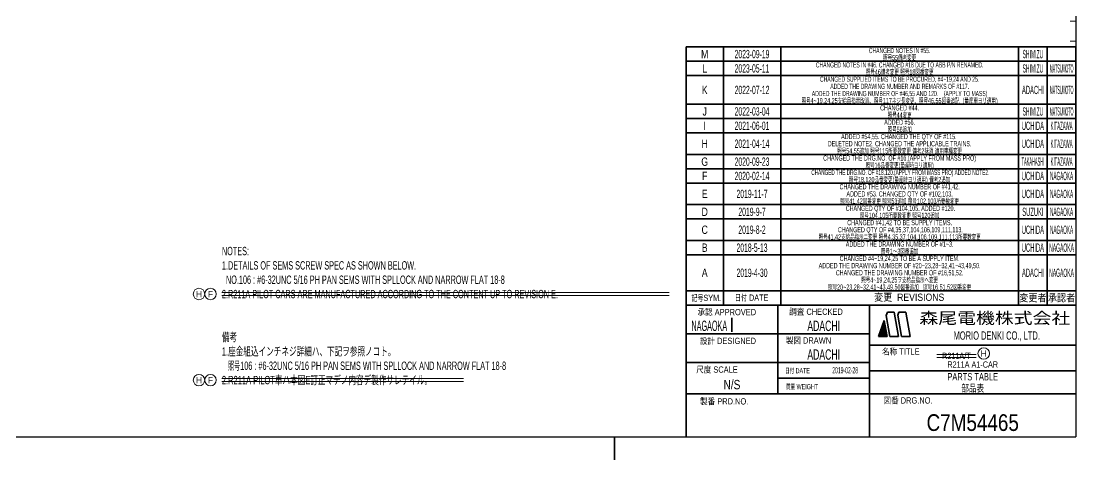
# Model space of a CAD drawing. Header units: millimetres. Extents: x 7 to 587, y 2 to 418.
# Drawn here: x 219 to 587, y 2 to 155 of the extents above; entities that cross this region are included whole.
import ezdxf
from ezdxf.enums import TextEntityAlignment as Align

# ---------------------------------------------------------------- set-up
doc = ezdxf.new("R2010")
doc.units = ezdxf.units.MM
for name, color, linetype in [('GR1_05', 7, 'Continuous'), ('図面枠C7M', 7, 'Continuous'), ('表題、部品表_01', 7, 'Continuous')]:
    doc.layers.add(name, color=color, linetype=linetype)
doc.styles.add('HG丸ｺﾞｼｯｸM-PRO', font='')
doc.styles.get('HG丸ｺﾞｼｯｸM-PRO').set_extended_font_data('HG丸ｺﾞｼｯｸM-PRO')

# ---------------------------------------------------------------- blocks, each defined once
blk = doc.blocks.new('BLKF026')
at = {"layer": '図面枠C7M', "color": 4, "linetype": 'Continuous', "lineweight": 13}
for p, q in [((518.373827, 45.636976), (520.63008, 47.893229)), ((518.454756, 45.859327), (520.608881, 48.013452)), ((518.535684, 46.081677), (520.587682, 48.133675)), ((518.616613, 46.304027), (520.566484, 48.253898)), ((518.697542, 46.526377), (520.545285, 48.374121)), ((518.778471, 46.748727), (520.524087, 48.494343)), ((518.8594, 46.971078), (520.502888, 48.614566)), ((518.940329, 47.193428), (520.48169, 48.734789)), ((519.021258, 47.415778), (520.460491, 48.855012)), ((519.102186, 47.638128), (520.439293, 48.975235)), ((519.183115, 47.860479), (520.418094, 49.095457)), ((519.264044, 48.082829), (520.396896, 49.21568)), ((519.344973, 48.305179), (520.375697, 49.335903)), ((519.425902, 48.527529), (520.354499, 49.456126)), ((519.506831, 48.749879), (520.3333, 49.576349)), ((519.58776, 48.97223), (520.312102, 49.696572)), ((519.668689, 49.19458), (520.290903, 49.816794)), ((519.749617, 49.41693), (520.269705, 49.937017)), ((519.830546, 49.63928), (520.248506, 50.05724)), ((519.911475, 49.861631), (520.227307, 50.177463)), ((519.992404, 50.083981), (520.206109, 50.297686)), ((520.073333, 50.306331), (520.18491, 50.417909)), ((520.154262, 50.528681), (520.163712, 50.538131)), ((518.157871, 44.996757), (520.693675, 47.532561)), ((518.211969, 45.192276), (520.672477, 47.652784)), ((518.292898, 45.414626), (520.651278, 47.773006)), ((518.299292, 44.996757), (520.714874, 47.412338)), ((518.440714, 44.996757), (520.736072, 47.292115)), ((518.582135, 44.996757), (520.757271, 47.171892)), ((518.723556, 44.996757), (520.778469, 47.051669)), ((518.864978, 44.996757), (520.799668, 46.931447)), ((519.006399, 44.996757), (520.820866, 46.811224)), ((519.147821, 44.996757), (520.842065, 46.691001)), ((519.289242, 44.996757), (520.863263, 46.570778)), ((519.430663, 44.996757), (520.884462, 46.450555)), ((519.572085, 44.996757), (520.90566, 46.330332)), ((519.713506, 44.996757), (520.926859, 46.21011)), ((519.854927, 44.996757), (520.948057, 46.089887)), ((519.996349, 44.996757), (520.969256, 45.969664)), ((520.13777, 44.996757), (520.990455, 45.849441)), ((520.279191, 44.996757), (521.011653, 45.729218)), ((520.420613, 44.996757), (521.032852, 45.608995)), ((520.562034, 44.996757), (521.05405, 45.488773)), ((520.703455, 44.996757), (521.075249, 45.36855)), ((520.844877, 44.996757), (521.096447, 45.248327)), ((520.986298, 44.996757), (521.117646, 45.128104)), ((521.12772, 44.996757), (521.138844, 45.007881))]:
    blk.add_line(p, q, dxfattribs=at)
blk = doc.blocks.new('BLKF023')
at = {"layer": '図面枠C7M', "color": 2, "linetype": 'Continuous', "lineweight": 25}
for p in [(587, 410), (7, 10)]:
    blk.add_line(p, (587, 10), dxfattribs=at)
at = {"layer": '図面枠C7M', "color": 4, "linetype": 'Continuous', "lineweight": 13}
for p, q in [((585, 155), (587, 155)), ((585, 148), (587, 148)), ((585, 141), (587, 141)), ((585, 136), (587, 136))]:
    blk.add_line(p, q, dxfattribs=at)
at = {"layer": '図面枠C7M', "color": 3, "linetype": 'Continuous', "lineweight": 35}
for p, q in [((587, 108.5), (585, 108.5)), ((587, 103.5), (585, 103.5)), ((587, 98.5), (585, 98.5)), ((587, 98.5), (585, 98.5)), ((587, 91), (585, 91)), ((451, 86), (587, 86)), ((451, 86), (451, 10)), ((464, 56), (464, 86)), ((484, 56), (484, 86)), ((567, 56), (567, 86)), ((577, 56), (577, 86)), ((451, 78.5), (587, 78.5)), ((451, 73.5), (587, 73.5)), ((451, 61), (587, 61)), ((451, 56), (587, 56)), ((483, 56), (483, 25)), ((515, 56), (515, 10)), ((467.01, 51.56), (467.01, 46.69)), ((520.84, 52.4), (521.23, 53.5)), ((522.14, 45), (520.84, 52.4)), ((521.23, 53.5), (523.64, 53.5)), ((525.14, 45), (523.64, 53.5)), ((525.18, 53.5), (524.82, 52.51)), ((526.14, 45), (524.82, 52.51)), ((525.18, 53.5), (527.64, 53.5)), ((529.14, 45), (527.64, 53.5)), ((518.14, 45), (520.16, 50.55)), ((521.14, 45), (520.16, 50.55)), ((451, 46), (515, 46)), ((518.14, 45), (521.14, 45)), ((522.14, 45), (525.14, 45)), ((526.14, 45), (529.14, 45)), ((515, 42), (587, 42)), ((451, 36), (515, 36)), ((483, 30.5), (515, 30.5)), ((515, 33), (587, 33)), ((451, 25), (587, 25)), ((426, 2), (426, 10))]:
    blk.add_line(p, q, dxfattribs=at)
at = {"layer": '図面枠C7M', "color": 4, "linetype": 'Continuous', "lineweight": 13}
blk.add_blockref('BLKF026', (0, 0), dxfattribs=at)
at = {"layer": '図面枠C7M', "color": 4, "linetype": 'Continuous', "lineweight": 13, "style": 'HG丸ｺﾞｼｯｸM-PRO'}
for s, height, width, p in [('記号SYM.', 2.182, 0.69227, (458.03, 58.49)), ('日付 DATE', 2.182, 0.692507, (473.87, 58.58)), ('変更  REVISIONS', 2.5455, 0.887352, (528.85, 58.72)), ('変更者', 2.545, 0.887717, (572, 58.5)), ('承認者', 2.545, 0.887717, (582, 58.5)), ('承認 APPROVED', 2.1818, 0.863151, (465.21, 53.54)), ('調査 CHECKED', 2.182, 0.863174, (496.34, 53.67)), ('設計 DESIGNED', 2.1818, 0.862613, (465.61, 43.51)), ('製図 DRAWN', 2.182, 0.863099, (493.7, 43.65)), ('名称 TITLE', 2.182, 0.862489, (525.93, 39.77)), ('尺度 SCALE', 2.182, 0.862581, (461.78, 33.49)), ('日付 DATE', 1.818, 0.618255, (489.88, 33.09)), ('質量 WEIGHT', 1.818, 0.618812, (491.46, 27.55)), ('製番 PRD.NO.', 2.182, 0.863299, (464.29, 22.41)), ('図番 DRG.NO.', 2.182, 0.863083, (528.44, 22.73))]:
    blk.add_text(s, height=height, dxfattribs=dict(at, width=width)).set_placement(p, align=Align.MIDDLE_CENTER)
at = {"layer": '図面枠C7M', "color": 2, "linetype": 'Continuous', "lineweight": 25, "style": 'HG丸ｺﾞｼｯｸM-PRO', "width": 1.206081}
blk.add_text('森尾電機株式会社', height=4, dxfattribs=at).set_placement((558.72, 51.43), align=Align.MIDDLE_CENTER)
at = {"layer": '図面枠C7M', "color": 3, "linetype": 'Continuous', "lineweight": 35, "style": 'HG丸ｺﾞｼｯｸM-PRO', "width": 0.652197}
blk.add_text('MORIO DENKI CO., LTD.', height=2.9091, dxfattribs=at).set_placement((559.38, 45.36), align=Align.MIDDLE_CENTER)
blk = doc.blocks.new('BLKF210')
at = {"layer": '図面枠C7M', "color": 3, "linetype": 'Continuous', "lineweight": 35}
for p, q in [((451, 91), (587, 91)), ((451, 91), (451, 86)), ((464, 91), (464, 86)), ((484, 91), (484, 86)), ((567, 91), (567, 86)), ((577, 91), (577, 86)), ((587, 91), (587, 86)), ((451, 86), (587, 86))]:
    blk.add_line(p, q, dxfattribs=at)
blk = doc.blocks.new('BLKF209')
at = {"layer": '図面枠C7M', "color": 3, "linetype": 'Continuous', "lineweight": 35}
blk.add_blockref('BLKF210', (0, 0), dxfattribs=at)
blk = doc.blocks.new('BLKF214')
at = {"layer": '図面枠C7M', "color": 3, "linetype": 'Continuous', "lineweight": 35}
for p, q in [((451, 98.5), (587, 98.5)), ((451, 98.5), (451, 91)), ((464, 98.5), (464, 91)), ((484, 98.5), (484, 91)), ((567, 98.5), (567, 91)), ((577, 98.5), (577, 91)), ((587, 98.5), (587, 91)), ((451, 91), (587, 91))]:
    blk.add_line(p, q, dxfattribs=at)
blk = doc.blocks.new('BLKF213')
at = {"layer": '図面枠C7M', "color": 3, "linetype": 'Continuous', "lineweight": 35}
blk.add_blockref('BLKF214', (0, 0), dxfattribs=at)
blk = doc.blocks.new('BLKF223')
at = {"layer": '図面枠C7M', "color": 3, "linetype": 'Continuous', "lineweight": 35}
for p, q in [((451, 103.5), (587, 103.5)), ((451, 103.5), (451, 98.5)), ((464, 103.5), (464, 98.5)), ((484, 103.5), (484, 98.5)), ((567, 103.5), (567, 98.5)), ((577, 103.5), (577, 98.5)), ((587, 103.5), (587, 98.5)), ((451, 98.5), (587, 98.5))]:
    blk.add_line(p, q, dxfattribs=at)
blk = doc.blocks.new('BLKF222')
at = {"layer": '図面枠C7M', "color": 3, "linetype": 'Continuous', "lineweight": 35}
blk.add_blockref('BLKF223', (0, 0), dxfattribs=at)
blk = doc.blocks.new('BLKF228')
at = {"layer": 'GR1_05', "color": 4, "linetype": 'Continuous', "lineweight": 13}
blk.add_circle((285.06, 59.83), 2, dxfattribs=at)
at = {"layer": 'GR1_05', "color": 4, "linetype": 'Continuous', "lineweight": 13, "style": 'HG丸ｺﾞｼｯｸM-PRO', "width": 1.042153}
blk.add_text('F', height=2.18, dxfattribs=at).set_placement((285.06, 59.83), align=Align.MIDDLE_CENTER)
blk = doc.blocks.new('BLKF229')
at = {"layer": 'GR1_05', "color": 4, "linetype": 'Continuous', "lineweight": 13}
blk.add_circle((285.06, 29.83), 2, dxfattribs=at)
at = {"layer": 'GR1_05', "color": 4, "linetype": 'Continuous', "lineweight": 13, "style": 'HG丸ｺﾞｼｯｸM-PRO', "width": 1.042153}
blk.add_text('F', height=2.18, dxfattribs=at).set_placement((285.06, 29.83), align=Align.MIDDLE_CENTER)
blk = doc.blocks.new('BLKF233')
at = {"layer": '図面枠C7M', "color": 3, "linetype": 'Continuous', "lineweight": 35}
for p, q in [((451, 108.5), (587, 108.5)), ((451, 108.5), (451, 103.5)), ((464, 108.5), (464, 103.5)), ((484, 108.5), (484, 103.5)), ((567, 108.5), (567, 103.5)), ((577, 108.5), (577, 103.5)), ((587, 108.5), (587, 103.5)), ((451, 103.5), (587, 103.5))]:
    blk.add_line(p, q, dxfattribs=at)
blk = doc.blocks.new('BLKF232')
at = {"layer": '図面枠C7M', "color": 3, "linetype": 'Continuous', "lineweight": 35}
blk.add_blockref('BLKF233', (0, 0), dxfattribs=at)
blk = doc.blocks.new('BLKF240')
at = {"layer": 'GR1_05', "color": 4, "linetype": 'Continuous', "lineweight": 13}
blk.add_circle((554.84, 39.11), 2, dxfattribs=at)
at = {"layer": 'GR1_05', "color": 4, "linetype": 'Continuous', "lineweight": 13, "style": 'HG丸ｺﾞｼｯｸM-PRO', "width": 1.042153}
blk.add_text('H', height=2.18, dxfattribs=at).set_placement((554.84, 39.11), align=Align.MIDDLE_CENTER)
blk = doc.blocks.new('BLKF242')
at = {"layer": '図面枠C7M', "color": 3, "linetype": 'Continuous', "lineweight": 35}
for p, q in [((451, 116), (587, 116)), ((451, 116), (451, 108.5)), ((464, 116), (464, 108.5)), ((484, 116), (484, 108.5)), ((567, 116), (567, 108.5)), ((577, 116), (577, 108.5)), ((587, 116), (587, 108.5)), ((451, 108.5), (587, 108.5))]:
    blk.add_line(p, q, dxfattribs=at)
blk = doc.blocks.new('BLKF241')
at = {"layer": '図面枠C7M', "color": 3, "linetype": 'Continuous', "lineweight": 35}
blk.add_blockref('BLKF242', (0, 0), dxfattribs=at)
at = {"layer": '図面枠C7M', "color": 4, "linetype": 'Continuous', "lineweight": 13, "style": 'HG丸ｺﾞｼｯｸM-PRO'}
for s, height, width, p in [('ADDED #54,55. CHANGED THE QTY OF #115. ', 1.8182, 0.618329, (525.5, 114.75)), ('H', 2.91, 0.781614, (457.5, 112.25)), ('2021-04-14', 2.909, 0.488281, (474, 112.25)), ('UCHIDA', 2.909, 0.415827, (572, 112.25)), ('KITAZAWA', 2.909, 0.308644, (582, 112.25))]:
    blk.add_text(s, height=height, dxfattribs=dict(at, width=width)).set_placement(p, align=Align.MIDDLE_CENTER)
blk = doc.blocks.new('BLKF243')
at = {"layer": 'GR1_05', "color": 4, "linetype": 'Continuous', "lineweight": 13}
blk.add_circle((281.06, 59.83), 2, dxfattribs=at)
at = {"layer": 'GR1_05', "color": 4, "linetype": 'Continuous', "lineweight": 13, "style": 'HG丸ｺﾞｼｯｸM-PRO', "width": 1.042153}
blk.add_text('H', height=2.18, dxfattribs=at).set_placement((281.06, 59.83), align=Align.MIDDLE_CENTER)
blk = doc.blocks.new('BLKF244')
at = {"layer": 'GR1_05', "color": 4, "linetype": 'Continuous', "lineweight": 13}
blk.add_circle((281.06, 29.83), 2, dxfattribs=at)
at = {"layer": 'GR1_05', "color": 4, "linetype": 'Continuous', "lineweight": 13, "style": 'HG丸ｺﾞｼｯｸM-PRO', "width": 1.042153}
blk.add_text('H', height=2.18, dxfattribs=at).set_placement((281.06, 29.83), align=Align.MIDDLE_CENTER)
blk = doc.blocks.new('BLKF246')
at = {"layer": '図面枠C7M', "color": 3, "linetype": 'Continuous', "lineweight": 35}
for p, q in [((451, 121), (587, 121)), ((451, 121), (451, 116)), ((464, 121), (464, 116)), ((484, 121), (484, 116)), ((567, 121), (567, 116)), ((577, 121), (577, 116)), ((587, 121), (587, 116)), ((451, 116), (587, 116))]:
    blk.add_line(p, q, dxfattribs=at)
blk = doc.blocks.new('BLKF245')
at = {"layer": '図面枠C7M', "color": 3, "linetype": 'Continuous', "lineweight": 35}
blk.add_blockref('BLKF246', (0, 0), dxfattribs=at)
at = {"layer": '図面枠C7M', "color": 4, "linetype": 'Continuous', "lineweight": 13, "style": 'HG丸ｺﾞｼｯｸM-PRO'}
for s, height, width, p in [('I', 2.91, 0.781614, (457.5, 118.5)), ('2021-06-01', 2.909, 0.488281, (474, 118.5)), ('ADDED #56.', 1.818, 0.618109, (525.5, 119.75)), ('UCHIDA', 2.909, 0.415827, (572, 118.5)), ('KITAZAWA', 2.909, 0.308644, (582, 118.5))]:
    blk.add_text(s, height=height, dxfattribs=dict(at, width=width)).set_placement(p, align=Align.MIDDLE_CENTER)
blk = doc.blocks.new('BLKF252')
at = {"layer": '図面枠C7M', "color": 3, "linetype": 'Continuous', "lineweight": 35}
for p, q in [((451, 126), (587, 126)), ((451, 126), (451, 121)), ((464, 126), (464, 121)), ((484, 126), (484, 121)), ((567, 126), (567, 121)), ((577, 126), (577, 121)), ((587, 126), (587, 121)), ((451, 121), (587, 121))]:
    blk.add_line(p, q, dxfattribs=at)
blk = doc.blocks.new('BLKF251')
at = {"layer": '図面枠C7M', "color": 3, "linetype": 'Continuous', "lineweight": 35}
blk.add_blockref('BLKF252', (0, 0), dxfattribs=at)
at = {"layer": '図面枠C7M', "color": 4, "linetype": 'Continuous', "lineweight": 13, "style": 'HG丸ｺﾞｼｯｸM-PRO'}
for s, height, width, p in [('CHANGED #44.', 1.8182, 0.618925, (525.5, 124.75)), ('J', 2.91, 0.785248, (457.5, 123.5)), ('2022-03-04', 2.909, 0.488281, (474, 123.5)), ('SHIMIZU', 2.909, 0.359252, (572, 123.5)), ('MATSUMOTO', 2.909, 0.26157, (582, 123.5))]:
    blk.add_text(s, height=height, dxfattribs=dict(at, width=width)).set_placement(p, align=Align.MIDDLE_CENTER)
blk = doc.blocks.new('BLKF254')
at = {"layer": '図面枠C7M', "color": 3, "linetype": 'Continuous', "lineweight": 35}
for p, q in [((451, 136), (587, 136)), ((451, 136), (451, 126)), ((464, 136), (464, 126)), ((484, 136), (484, 126)), ((567, 136), (567, 126)), ((577, 136), (577, 126)), ((587, 136), (587, 126)), ((451, 126), (587, 126))]:
    blk.add_line(p, q, dxfattribs=at)
blk = doc.blocks.new('BLKF253')
at = {"layer": '図面枠C7M', "color": 3, "linetype": 'Continuous', "lineweight": 35}
blk.add_blockref('BLKF254', (0, 0), dxfattribs=at)
at = {"layer": '図面枠C7M', "color": 4, "linetype": 'Continuous', "lineweight": 13, "style": 'HG丸ｺﾞｼｯｸM-PRO'}
for s, height, width, p in [('2022-07-12', 2.909, 0.488281, (474, 131)), ('CHANGED SUPPLIED ITEMS TO BE PROCURED, #4~19,24 AND 25.', 1.8182, 0.577507, (525.5, 134.75)), ('ADACHI', 2.909, 0.415454, (572, 131)), ('MATSUMOTO', 2.909, 0.26157, (582, 131)), ('K', 2.91, 0.782973, (457.5, 131))]:
    blk.add_text(s, height=height, dxfattribs=dict(at, width=width)).set_placement(p, align=Align.MIDDLE_CENTER)
blk = doc.blocks.new('BLKF289')
at = {"layer": '図面枠C7M', "color": 3, "linetype": 'Continuous', "lineweight": 35}
for p, q in [((451, 141), (587, 141)), ((451, 141), (451, 136)), ((464, 141), (464, 136)), ((484, 141), (484, 136)), ((567, 141), (567, 136)), ((577, 141), (577, 136)), ((587, 141), (587, 136)), ((451, 136), (587, 136))]:
    blk.add_line(p, q, dxfattribs=at)
blk = doc.blocks.new('BLKF288')
at = {"layer": '図面枠C7M', "color": 3, "linetype": 'Continuous', "lineweight": 35}
blk.add_blockref('BLKF289', (0, 0), dxfattribs=at)
at = {"layer": '図面枠C7M', "color": 4, "linetype": 'Continuous', "lineweight": 13, "style": 'HG丸ｺﾞｼｯｸM-PRO'}
for s, height, width, p in [('L', 2.91, 0.780682, (457.5, 138.5)), ('2023-05-11', 2.909, 0.488281, (474, 138.5)), ('CHANGED NOTES IN #46. CHANGED #18 DUE TO ABB P/N RENAMED.', 1.8182, 0.577684, (525.5, 139.75)), ('SHIMIZU', 2.909, 0.359252, (572, 138.5)), ('MATSUMOTO', 2.909, 0.26157, (582, 138.5))]:
    blk.add_text(s, height=height, dxfattribs=dict(at, width=width)).set_placement(p, align=Align.MIDDLE_CENTER)
blk = doc.blocks.new('BLKF297')
at = {"layer": '図面枠C7M', "color": 3, "linetype": 'Continuous', "lineweight": 35}
for p, q in [((451, 146), (587, 146)), ((451, 146), (451, 141)), ((464, 146), (464, 141)), ((484, 146), (484, 141)), ((567, 146), (567, 141)), ((577, 146), (577, 141)), ((587, 146), (587, 141)), ((451, 141), (587, 141))]:
    blk.add_line(p, q, dxfattribs=at)
blk = doc.blocks.new('BLKF296')
at = {"layer": '図面枠C7M', "color": 3, "linetype": 'Continuous', "lineweight": 35}
blk.add_blockref('BLKF297', (0, 0), dxfattribs=at)
at = {"layer": '図面枠C7M', "color": 4, "linetype": 'Continuous', "lineweight": 13, "style": 'HG丸ｺﾞｼｯｸM-PRO'}
for s, height, width, p in [('M', 2.91, 0.781812, (457.5, 143.5)), ('2023-09-19', 2.909, 0.488281, (474, 143.5)), ('CHANGED NOTES IN #55.', 1.8182, 0.577565, (525.5, 144.75)), ('SHIMIZU', 2.909, 0.359252, (572, 143.5))]:
    blk.add_text(s, height=height, dxfattribs=dict(at, width=width)).set_placement(p, align=Align.MIDDLE_CENTER)

msp = doc.modelspace()

# ---------------------------------------------------------------- linework, layer by layer
at = {"layer": 'GR1_05', "color": 4, "linetype": 'Continuous', "lineweight": 13}
for p, q in [((289.06, 60.33), (445.06, 60.33)), ((289.06, 59.33), (445.06, 59.33)), ((538.45, 38.75), (552.17, 38.75)), ((538.45, 37.75), (552.17, 37.75)), ((289.06, 30.33), (373.38, 30.33)), ((289.06, 29.33), (373.38, 29.33))]:
    msp.add_line(p, q, dxfattribs=at)

# ---------------------------------------------------------------- block references
for name in ['BLKF243', 'BLKF228', 'BLKF240', 'BLKF244', 'BLKF229']:
    msp.add_blockref(name, (0, 0), dxfattribs=at)
at = {"layer": '図面枠C7M', "color": 4, "linetype": 'Continuous', "lineweight": 13}
for name in ['BLKF023', 'BLKF296', 'BLKF288', 'BLKF253', 'BLKF251', 'BLKF245', 'BLKF241']:
    msp.add_blockref(name, (0, 0), dxfattribs=at)
at = {"layer": '図面枠C7M', "color": 3, "linetype": 'Continuous', "lineweight": 35}
for name in ['BLKF232', 'BLKF222', 'BLKF213', 'BLKF209']:
    msp.add_blockref(name, (0, 0), dxfattribs=at)

# ---------------------------------------------------------------- texts
at = {"layer": 'GR1_05', "color": 3, "linetype": 'Continuous', "lineweight": 35, "style": 'HG丸ｺﾞｼｯｸM-PRO'}
for s, width, p in [('2.R211A PILOT CARS ARE MANUFACTURED ACCORDING TO THE CONTENT UP TO REVISION E.', 0.522194, (289.06, 59.83)), ('2.R211A PILOT車ハ本図E訂正マデノ内容デ製作サレテイル。', 0.651717, (289.06, 29.83))]:
    msp.add_text(s, height=2.9091, dxfattribs=dict(at, width=width)).set_placement(p, align=Align.MIDDLE_LEFT)
at = {"layer": 'GR1_05', "color": 3, "linetype": 'Continuous', "lineweight": 35, "style": 'HG丸ｺﾞｼｯｸM-PRO', "width": 0.692441}
msp.add_text('R211A/T', height=2.182, dxfattribs=at).set_placement((545.31, 38.25), align=Align.MIDDLE_CENTER)
at = {"layer": '図面枠C7M', "color": 4, "linetype": 'Continuous', "lineweight": 13, "style": 'HG丸ｺﾞｼｯｸM-PRO'}
for s, height, width, p in [('照号55備考変更', 1.818, 0.619156, (525.5, 142.27)), ('照号46備考変更 照号18図番変更', 1.8182, 0.619025, (525.5, 137.27)), ('ADDED THE DRAWING NUMBER AND REMARKS OF #117.', 1.8182, 0.577657, (525.5, 132.25)), ('照号44変更', 1.818, 0.619228, (525.5, 122.27)), ('照号56追加', 1.818, 0.619228, (525.5, 117.25)), ('照号54,55追加 照号115所要数変更 備考2抹消 適用車種変更', 1.8182, 0.618896, (525.5, 109.75)), ('DELETED NOTE2. CHANGED THE APPLICABLE TRAINS.', 1.8182, 0.618644, (525.5, 112.25))]:
    msp.add_text(s, height=height, dxfattribs=dict(at, width=width)).set_placement(p, align=Align.MIDDLE_CENTER)
at = {"layer": '図面枠C7M', "color": 3, "linetype": 'Continuous', "lineweight": 35, "style": 'HG丸ｺﾞｼｯｸM-PRO'}
for s, height, width, p in [('ADDED THE DRAWING NUMBER OF #46,55 AND 120.\u3000 (APPLY TO MASS)', 1.8182, 0.577492, (525.5, 129.75)), ('照号4~19,24,25支給品指示取消、照号117ネジ長変更、照号46,55図番追記  (量産車ヨリ適用)', 1.8182, 0.619003, (525.5, 127.25)), ('G', 2.91, 0.783387, (457.5, 106)), ('2020-09-23', 2.909, 0.488281, (474, 106)), (' CHANGED THE DRG.NO. OF #16.(APPLY FROM MASS PRO) ', 1.8182, 0.618156, (525.5, 107.25)), ('TAKAHASHI', 2.909, 0.284557, (572, 106)), ('KITAZAWA', 2.909, 0.308644, (582, 106)), (' CHANGED THE DRG.NO. OF #18,120.(APPLY FROM MASS PRO) ADDED NOTE2.', 1.8182, 0.537233, (525.5, 102.25)), ('照号16品番変更(量産時ヨリ適用)', 1.8182, 0.619257, (525.5, 104.75)), ('F', 2.91, 0.783156, (457.5, 101)), ('2020-02-14', 2.909, 0.488281, (474, 101)), ('照号18,120品番変更(量産時ヨリ適用) 備考2追加', 1.8182, 0.619121, (525.5, 99.75)), ('UCHIDA', 2.909, 0.415827, (572, 101)), ('NAGAOKA', 2.909, 0.334453, (582, 101)), ('E', 2.91, 0.784871, (457.5, 94.75)), ('2019-11-7', 2.909, 0.488281, (474, 94.75)), ('CHANGED THE DRAWING NUMBER OF #41,42.', 1.8182, 0.618893, (525.5, 97.25)), ('ADDED #53. CHANGED QTY OF #102,103.', 1.8182, 0.6184, (525.5, 94.75)), ('UCHIDA', 2.909, 0.415827, (572, 94.75)), ('NAGAOKA', 2.909, 0.334453, (582, 94.75)), ('照号41,42図番変更 照号53追加 照号102,103所要数変更', 1.8182, 0.619004, (525.5, 92.25)), ('D', 2.91, 0.784656, (457.5, 88.5)), ('2019-9-7', 2.909, 0.488281, (474, 88.5)), (' CHANGED QTY OF #104,105. ADDED #120.', 1.8182, 0.618376, (525.5, 89.75)), ('照号104,105所要数変更 照号120追加', 1.8182, 0.619114, (525.5, 87.25)), ('SUZUKI', 2.909, 0.415549, (572, 88.5)), ('NAGAOKA', 2.909, 0.334453, (582, 88.5)), ('CHANGED #41,42 TO BE SUPPLY ITEMS.', 1.8182, 0.618379, (525.5, 84.75)), ('C', 2.91, 0.782198, (457.5, 82.25)), ('2019-8-2', 2.909, 0.488281, (474, 82.25)), (' CHANGED QTY OF #4,35,37,104,106,109,111,113.', 1.8182, 0.61867, (525.5, 82.25)), ('UCHIDA', 2.909, 0.415827, (572, 82.25)), ('NAGAOKA', 2.909, 0.334453, (582, 82.25)), ('B', 2.91, 0.78204, (457.5, 76)), ('2018-5-13', 2.909, 0.488281, (474, 76)), ('照号41,42支給品指示ニ変更 照号4,35,37,104,106,109,111,113所要数変更', 1.8182, 0.61898, (525.5, 79.75)), ('ADDED THE DRAWING NUMBER OF #1~3.', 1.8182, 0.618566, (525.5, 77.25)), ('UCHIDA', 2.909, 0.415827, (572, 76)), ('NAGAOKA', 2.909, 0.359254, (582, 76)), ('照号1～3図番追加', 1.818, 0.619132, (525.5, 74.75)), ('ADDED THE DRAWING NUMBER OF #20~23,28~32,41~43,49,50.', 1.8182, 0.618672, (525.5, 69.75)), ('CHANGED #4~19,24,25 TO BE A SUPPLY ITEM.', 1.8182, 0.618336, (525.5, 72.25)), ('A', 2.91, 0.782973, (457.5, 67.25)), ('2019-4-30', 2.909, 0.488281, (474, 67.25)), ('CHANGED THE DRAWING NUMBER OF #16,51,52.', 1.8182, 0.618882, (525.5, 67.25)), ('ADACHI', 2.909, 0.415454, (572, 67.25)), ('NAGAOKA', 2.909, 0.359254, (582, 67.25)), ('照号20~23,28~32,41~43,49,50図番追加\u3000照号16,51,52図番変更', 1.8182, 0.618929, (525.5, 62.25)), ('照号4~19,24,25ヲ支給品指示ヘ変更', 1.8182, 0.618926, (525.5, 64.75)), ('NAGAOKA', 3.636, 0.414524, (459.11, 48.75)), ('ADACHI', 3.636, 0.619335, (499, 48.75)), ('ADACHI', 3.636, 0.619335, (499, 38.75)), ('2019-02-28', 2.182, 0.482412, (506.5, 33.25)), ('R211A A1-CAR', 2.1818, 0.692164, (551, 35.25)), ('N/S', 3.273, 0.805664, (467, 28.25)), ('PARTS TABLE', 2.5455, 0.742213, (551, 31)), ('部品表', 2.545, 0.741121, (551, 27)), ('C7M54465', 5.818, 0.846013, (551, 15))]:
    msp.add_text(s, height=height, dxfattribs=dict(at, width=width)).set_placement(p, align=Align.MIDDLE_CENTER)
at = {"layer": '表題、部品表_01', "color": 3, "linetype": 'Continuous', "lineweight": 35, "style": 'HG丸ｺﾞｼｯｸM-PRO'}
for s, height, width, p in [('NOTES:', 2.909, 0.521723, (289.06, 74.83)), ('1.DETAILS OF SEMS SCREW SPEC AS SHOWN BELOW.', 2.9091, 0.522488, (289.06, 69.83)), ('  NO.106 : #6-32UNC 5/16 PH PAN SEMS WITH SPLLOCK AND NARROW FLAT 18-8', 2.9091, 0.522562, (289.06, 64.83)), ('備考', 2.909, 0.651535, (289.06, 44.83)), ('1.座金組込インチネジ詳細ハ、下記ヲ参照ノコト。', 2.9091, 0.651558, (289.06, 39.83)), ('   照号106 : #6-32UNC 5/16 PH PAN SEMS WITH SPLLOCK AND NARROW FLAT 18-8', 2.9091, 0.522554, (289.06, 34.83))]:
    msp.add_text(s, height=height, dxfattribs=dict(at, width=width)).set_placement(p, align=Align.MIDDLE_LEFT)

doc.saveas('drawing.dxf')
